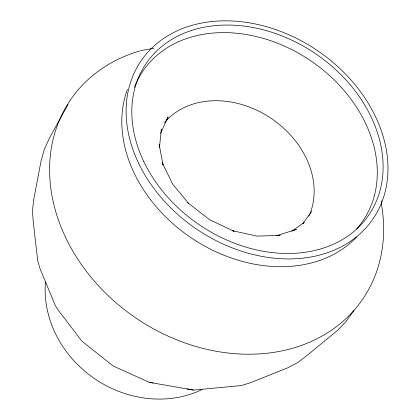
<?xml version="1.0" encoding="UTF-8"?>
<svg xmlns="http://www.w3.org/2000/svg" width="420" height="420" viewBox="0 0 420 420"><rect width="100%" height="100%" fill="white"/><g stroke="black" fill="none" stroke-linecap="round" stroke-linejoin="round"><path stroke-width="0.63" d="M159.39 147.735L161.432 129.166L161.044 130.961M160.524 133.355L168.095 116.96L166.204 120.871M68.056 104.444L49.497 137.996L44.237 149.552L40.976 161.28L33.611 200.24L32.461 211.019L33.217 221.398L37.706 260.741L40.042 268.658L55.288 305.56L58.27 310.202L81.921 341.208L113.138 365.978L149.247 382.316L152.99 382.993M353.987 310.354L346.295 321.232L337.47 330.425L307.099 355.42L297.707 362.576L287.731 367.82L250.451 382.72L241.447 385.544L193.562 390.08L149.247 382.316M302.825 223.582L311.813 211.25M302.988 223.828L304.232 222.474L291.664 231.304M292.446 230.848L296.363 229.446L276.554 235.662L280.156 235.447L256.856 236.098L232.559 230.706M140.348 50.72L153.835 48.263M187.089 388.931L193.562 390.08M233.042 230.911L234.008 231.315L209.465 219.629L187.882 202.802L188.638 203.553L172.541 183.95L162.104 162.362L162.939 164.845M163.028 164.829L159.169 144.433L159.238 146.123M381.245 200.739L381.481 204.503M201.947 389.624A106.554 94.81 34.2 0 1 94.316 378.467A106.554 94.81 34.2 0 1 45.455 282.082M381.255 203.249A176.846 143.414 34.2 0 1 261.608 353.74A176.846 143.414 34.2 0 1 61.257 227.561A176.846 143.414 34.2 0 1 139.555 51.03M134.421 87.297A133.072 102.858 34.2 0 1 306.684 58.118A133.072 102.858 34.2 0 1 356.506 229.037M164.383 122.829A86.515 68.933 34.2 0 1 269.483 117.269A86.515 68.933 34.2 0 1 308.873 216.248M356.617 237.032A138.028 106.985 34.2 0 1 194.371 239.935A138.028 106.985 34.2 0 1 127.402 89.476M138.705 163.417A140.338 107.798 34.2 0 0 364.775 229.131A140.338 107.798 34.2 0 0 267.708 27.059A140.338 107.798 34.2 0 0 138.705 163.417M143.724 161.443A134.673 103.42 34.2 0 0 360.602 225.178A134.673 103.42 34.2 0 0 268.112 31.148A134.673 103.42 34.2 0 0 143.724 161.443"/></g></svg>
